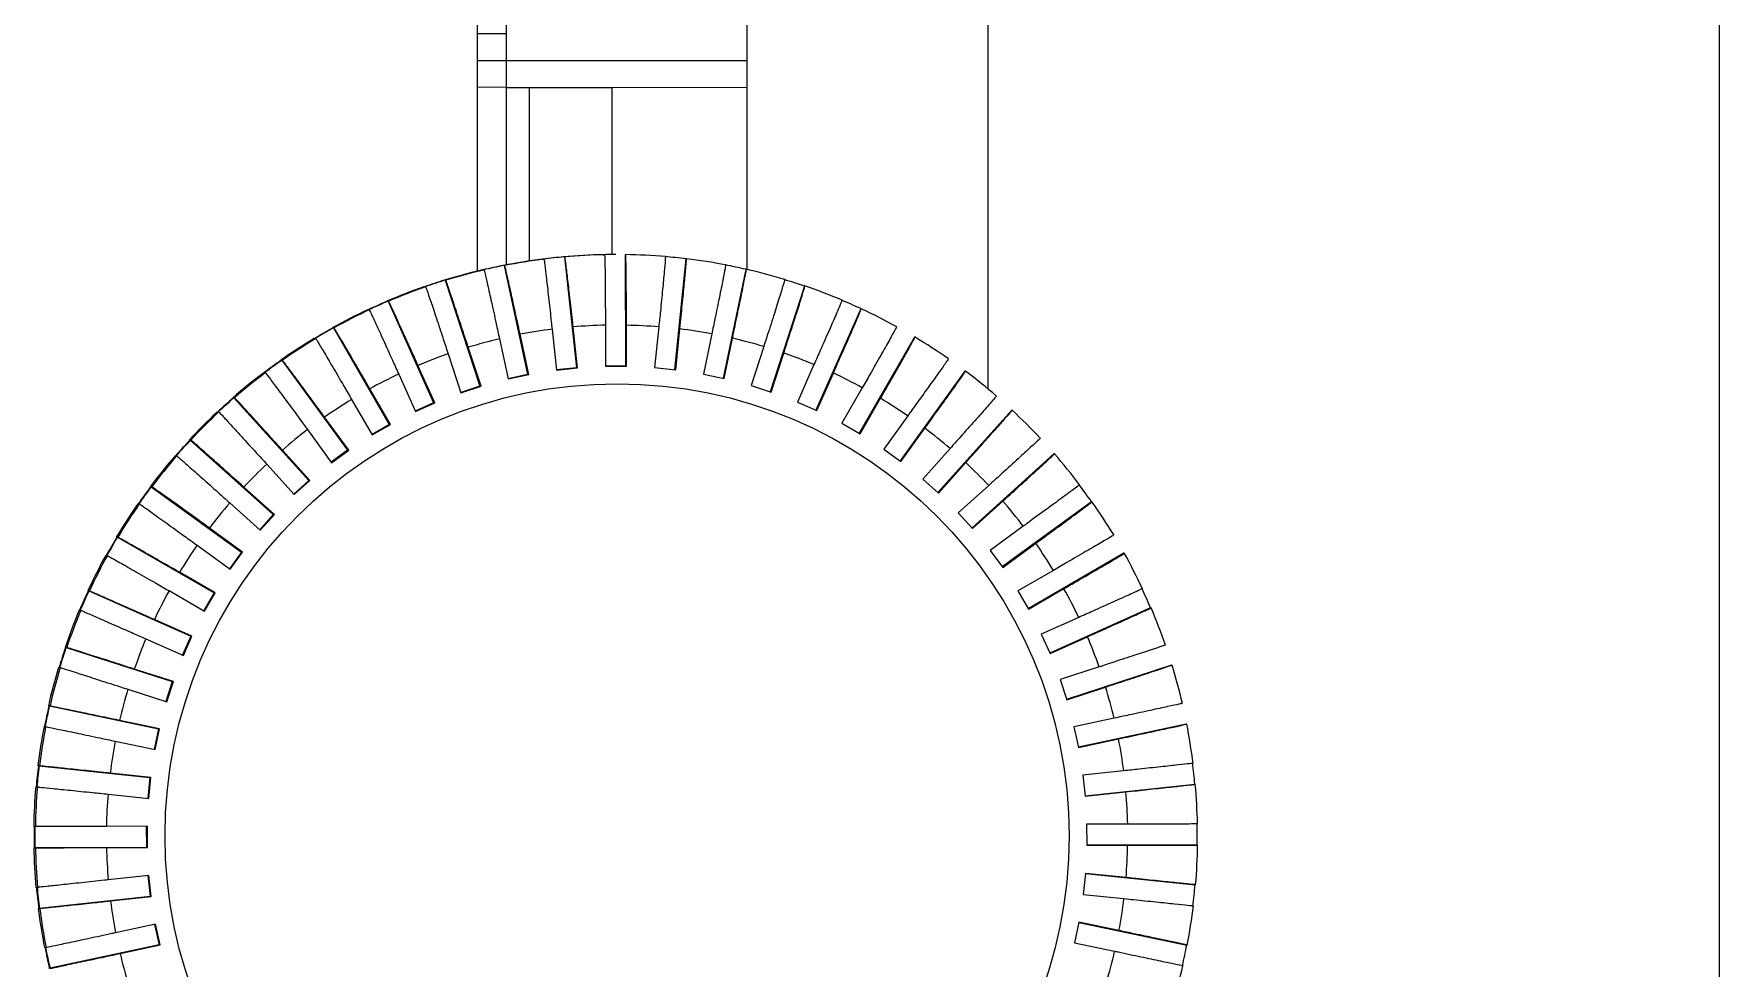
# Model space of a CAD drawing. Extents: x 12.3 to 108.7, y 1.1 to 80.4.
# Drawn here: x 47.214 to 48.65, y 12.275 to 13.071 of the extents above; entities that cross this region are included whole.
import ezdxf

# ---------------------------------------------------------------- set-up
doc = ezdxf.new("R2010")
doc.units = 0
doc.header["$MEASUREMENT"] = 0
doc.layers.add('OBJECT', color=7, linetype='CONTINUOUS')

msp = doc.modelspace()

# ---------------------------------------------------------------- linework, layer by layer
at = {"layer": 'OBJECT'}
for p, q in [((48.6498, 16.4361), (48.6498, 10.7019)), ((48.0268, 14.5073), (48.0268, 12.7688)), ((47.5918, 14.4072), (47.5918, 12.869)), ((47.8218, 12.8704), (47.8218, 14.4058)), ((47.6168, 13.0711), (47.6168, 13.2758)), ((47.6168, 13.0711), (47.5918, 13.071)), ((47.6168, 13.0485), (47.6168, 13.0711)), ((47.5918, 13.0485), (47.6168, 13.0485)), ((47.6168, 13.0258), (47.6168, 13.0485)), ((47.6168, 13.0485), (47.8218, 13.0485)), ((47.5918, 13.026), (47.6168, 13.0258)), ((47.6168, 12.8744), (47.6168, 13.0258)), ((47.6168, 13.0253), (47.7068, 13.0253)), ((47.6361, 13.0253), (47.6361, 12.8776)), ((47.7068, 13.0253), (47.8218, 13.0256)), ((47.7068, 12.8831), (47.7068, 13.0253)), ((47.6474, 12.8792), (47.6478, 12.8792)), ((47.6483, 12.8792), (47.6488, 12.8792)), ((47.6657, 12.8811), (47.6653, 12.8811)), ((47.6662, 12.8811), (47.6764, 12.7867)), ((47.6667, 12.8811), (47.6662, 12.8811)), ((47.6991, 12.883), (47.6995, 12.883)), ((47.7, 12.883), (47.7005, 12.883)), ((47.7101, 12.8831), (47.7096, 12.8831)), ((47.718, 12.883), (47.7182, 12.7881)), ((47.7185, 12.883), (47.718, 12.883)), ((47.7697, 12.8795), (47.76, 12.7851)), ((47.7701, 12.8795), (47.7697, 12.8795)), ((47.5964, 12.87), (47.5968, 12.87)), ((47.5973, 12.87), (47.5978, 12.87)), ((47.6144, 12.8738), (47.614, 12.8738)), ((47.6149, 12.8738), (47.6349, 12.781)), ((47.6154, 12.8738), (47.6149, 12.8738)), ((47.8207, 12.8705), (47.8013, 12.7778)), ((47.8212, 12.8705), (47.8207, 12.8705)), ((47.5466, 12.8556), (47.5471, 12.8556)), ((47.5476, 12.8556), (47.548, 12.8556)), ((47.5642, 12.8612), (47.5637, 12.8612)), ((47.5647, 12.8612), (47.5942, 12.771)), ((47.5651, 12.8612), (47.5647, 12.8612)), ((47.8706, 12.8563), (47.8415, 12.7663)), ((47.871, 12.8563), (47.8706, 12.8563)), ((47.4986, 12.8361), (47.4991, 12.8361)), ((47.4996, 12.8361), (47.5, 12.8361)), ((47.5155, 12.8434), (47.5151, 12.8434)), ((47.516, 12.8434), (47.5548, 12.7568)), ((47.5165, 12.8434), (47.516, 12.8434)), ((47.9186, 12.837), (47.8804, 12.7506)), ((47.9191, 12.837), (47.9186, 12.837)), ((47.469, 12.8206), (47.4685, 12.8206)), ((47.4695, 12.8206), (47.5171, 12.7385)), ((47.4699, 12.8206), (47.4695, 12.8206)), ((47.6773, 12.7867), (47.6736, 12.8214)), ((47.7011, 12.8229), (47.7012, 12.788)), ((47.7192, 12.7881), (47.7191, 12.823)), ((47.7466, 12.8216), (47.743, 12.7869)), ((47.761, 12.785), (47.7645, 12.8198)), ((47.453, 12.8116), (47.4534, 12.8116)), ((47.4539, 12.8116), (47.4544, 12.8116)), ((47.6109, 12.8114), (47.6182, 12.7772)), ((47.6358, 12.781), (47.6285, 12.8152)), ((47.6557, 12.8195), (47.6594, 12.7848)), ((47.7917, 12.8155), (47.7846, 12.7814)), ((47.8022, 12.7777), (47.8094, 12.8118)), ((47.9644, 12.8127), (47.9174, 12.7309)), ((47.9649, 12.8127), (47.9644, 12.8127)), ((47.4251, 12.7931), (47.4246, 12.7931)), ((47.4256, 12.7931), (47.4816, 12.7165)), ((47.426, 12.7931), (47.4256, 12.7931)), ((47.5672, 12.7986), (47.5781, 12.7654)), ((47.5952, 12.771), (47.5843, 12.8042)), ((47.836, 12.8047), (47.8253, 12.7715)), ((47.8424, 12.766), (47.8531, 12.7992)), ((47.4101, 12.7825), (47.4105, 12.7825)), ((47.4111, 12.7825), (47.4115, 12.7825)), ((47.5251, 12.7813), (47.5394, 12.7494)), ((47.5558, 12.7568), (47.5415, 12.7887)), ((47.6182, 12.7772), (47.6358, 12.781)), ((47.6349, 12.781), (47.6182, 12.7774)), ((47.6358, 12.781), (47.6349, 12.781)), ((47.6594, 12.7848), (47.6773, 12.7867)), ((47.6764, 12.7867), (47.6594, 12.7849)), ((47.6773, 12.7867), (47.6764, 12.7867)), ((47.7012, 12.788), (47.7192, 12.7881)), ((47.7182, 12.7881), (47.7012, 12.788)), ((47.7192, 12.7881), (47.7182, 12.7881)), ((47.743, 12.7869), (47.761, 12.785)), ((47.7846, 12.7814), (47.8022, 12.7777)), ((47.8788, 12.7894), (47.8647, 12.7575)), ((47.8812, 12.7502), (47.8953, 12.7821)), ((48.0074, 12.7838), (47.9521, 12.7074)), ((48.0078, 12.7838), (48.0074, 12.7838)), ((47.5181, 12.7385), (47.5006, 12.7687)), ((47.5942, 12.771), (47.578, 12.7657)), ((47.5781, 12.7654), (47.5952, 12.771)), ((47.5952, 12.771), (47.5942, 12.771)), ((47.8253, 12.7715), (47.8424, 12.766)), ((47.9199, 12.7697), (47.9025, 12.7394)), ((47.3705, 12.7491), (47.3709, 12.7491)), ((47.3715, 12.7491), (47.3719, 12.7491)), ((47.3843, 12.7612), (47.3839, 12.7612)), ((47.3848, 12.7612), (47.4485, 12.6908)), ((47.3853, 12.7612), (47.3848, 12.7612)), ((47.485, 12.7597), (47.5025, 12.7295)), ((47.5548, 12.7568), (47.5392, 12.7498)), ((47.5394, 12.7494), (47.5558, 12.7568)), ((47.5558, 12.7568), (47.5548, 12.7568)), ((47.8647, 12.7575), (47.8812, 12.7502)), ((47.9181, 12.7304), (47.9355, 12.7607)), ((48.0472, 12.7506), (47.9842, 12.6804)), ((48.0476, 12.7506), (48.0472, 12.7506)), ((47.4474, 12.734), (47.468, 12.7058)), ((47.4825, 12.7165), (47.4619, 12.7446)), ((47.5171, 12.7385), (47.5023, 12.7299)), ((47.5025, 12.7295), (47.5181, 12.7385)), ((47.5181, 12.7385), (47.5171, 12.7385)), ((47.9025, 12.7394), (47.9181, 12.7304)), ((47.9586, 12.7458), (47.9382, 12.7175)), ((47.9528, 12.7069), (47.9732, 12.7352)), ((47.3471, 12.7251), (47.3466, 12.7251)), ((47.3476, 12.7251), (47.4183, 12.6618)), ((47.348, 12.7251), (47.3476, 12.7251)), ((47.3346, 12.7117), (47.3351, 12.7117)), ((47.3356, 12.7117), (47.336, 12.7117)), ((47.4494, 12.6908), (47.426, 12.7166)), ((47.4816, 12.7165), (47.4677, 12.7063)), ((47.468, 12.7058), (47.4825, 12.7165)), ((47.4825, 12.7165), (47.4816, 12.7165)), ((47.9382, 12.7175), (47.9528, 12.7069)), ((47.9947, 12.7179), (47.9714, 12.6919)), ((47.9848, 12.6799), (48.0081, 12.7059)), ((48.0832, 12.7134), (48.0133, 12.6502)), ((48.0836, 12.7134), (48.0832, 12.7134)), ((47.4127, 12.7046), (47.4361, 12.6787)), ((47.4485, 12.6908), (47.4357, 12.6792)), ((47.4361, 12.6787), (47.4494, 12.6908)), ((47.4494, 12.6908), (47.4485, 12.6908)), ((47.9714, 12.6919), (47.9848, 12.6799)), ((47.3138, 12.6854), (47.3134, 12.6854)), ((47.3144, 12.6854), (47.3913, 12.6297)), ((47.3148, 12.6854), (47.3144, 12.6854)), ((47.4192, 12.6618), (47.3933, 12.6851)), ((48.0276, 12.6865), (48.0017, 12.6631)), ((47.3029, 12.6708), (47.3033, 12.6708)), ((47.3038, 12.6708), (47.3043, 12.6708)), ((47.3812, 12.6716), (47.4072, 12.6483)), ((48.0017, 12.6631), (48.0138, 12.6497)), ((48.0138, 12.6497), (48.0397, 12.6731)), ((48.1152, 12.6726), (48.0391, 12.6171)), ((48.1156, 12.6726), (48.1152, 12.6726)), ((47.3922, 12.6297), (47.364, 12.6502)), ((47.4183, 12.6618), (47.4067, 12.6488)), ((47.4072, 12.6483), (47.4192, 12.6618)), ((47.4192, 12.6618), (47.4183, 12.6618)), ((48.057, 12.6518), (48.0288, 12.6312)), ((47.2849, 12.6424), (47.2845, 12.6424)), ((47.2855, 12.6424), (47.3678, 12.5951)), ((47.2859, 12.6424), (47.2855, 12.6424)), ((47.3534, 12.6356), (47.3817, 12.6152)), ((48.0395, 12.6166), (48.0676, 12.6372)), ((47.2755, 12.6268), (47.276, 12.6268)), ((47.2765, 12.6268), (47.2769, 12.6268)), ((47.3913, 12.6297), (47.3811, 12.6156)), ((47.3817, 12.6152), (47.3922, 12.6297)), ((47.3922, 12.6297), (47.3913, 12.6297)), ((48.0288, 12.6312), (48.0395, 12.6166)), ((48.1427, 12.6287), (48.0613, 12.5815)), ((48.1431, 12.6287), (48.1427, 12.6287)), ((47.3687, 12.5951), (47.3385, 12.6125)), ((48.0827, 12.6141), (48.0525, 12.5966)), ((47.2607, 12.5966), (47.2602, 12.5966)), ((47.2612, 12.5966), (47.348, 12.5582)), ((47.2616, 12.5966), (47.2612, 12.5966)), ((47.3295, 12.5969), (47.3598, 12.5795)), ((47.3678, 12.5951), (47.359, 12.5799)), ((47.3598, 12.5795), (47.3687, 12.5951)), ((47.3687, 12.5951), (47.3678, 12.5951)), ((48.0525, 12.5966), (48.0615, 12.5811)), ((48.0615, 12.5811), (48.0917, 12.5986)), ((47.253, 12.5801), (47.2534, 12.5801)), ((47.2539, 12.5801), (47.2544, 12.5801)), ((48.1655, 12.5822), (48.0796, 12.5437)), ((48.1659, 12.5822), (48.1655, 12.5822)), ((47.349, 12.5582), (47.317, 12.5723)), ((48.1043, 12.5741), (48.0724, 12.5598)), ((47.2413, 12.5485), (47.2409, 12.5485)), ((47.2419, 12.5485), (47.3322, 12.5194)), ((47.2423, 12.5485), (47.2419, 12.5485)), ((47.3098, 12.5558), (47.3417, 12.5417)), ((47.348, 12.5582), (47.3409, 12.5421)), ((47.3417, 12.5417), (47.349, 12.5582)), ((47.349, 12.5582), (47.348, 12.5582)), ((48.0724, 12.5598), (48.0798, 12.5434)), ((48.0798, 12.5434), (48.1117, 12.5576)), ((48.1833, 12.5335), (48.0939, 12.5043)), ((48.1837, 12.5335), (48.1833, 12.5335)), ((47.2354, 12.5314), (47.2358, 12.5314)), ((47.2363, 12.5314), (47.2368, 12.5314)), ((47.3332, 12.5194), (47.2999, 12.5301)), ((47.3322, 12.5194), (47.3268, 12.5025)), ((47.3276, 12.5023), (47.3332, 12.5194)), ((47.3332, 12.5194), (47.3322, 12.5194)), ((48.1216, 12.5319), (48.0884, 12.5211)), ((48.0884, 12.5211), (48.094, 12.504)), ((47.2944, 12.513), (47.3276, 12.5023)), ((48.094, 12.504), (48.1272, 12.5148)), ((47.2271, 12.4987), (47.2267, 12.4987)), ((47.2277, 12.4987), (47.3205, 12.4792)), ((47.2281, 12.4987), (47.2277, 12.4987)), ((47.223, 12.4811), (47.2234, 12.4811)), ((47.224, 12.4811), (47.2244, 12.4811)), ((47.3215, 12.4792), (47.2873, 12.4863)), ((47.3205, 12.4792), (47.3169, 12.4617)), ((47.3178, 12.4615), (47.3215, 12.4792)), ((47.3215, 12.4792), (47.3205, 12.4792)), ((48.1344, 12.4882), (48.1002, 12.4809)), ((48.1002, 12.4809), (48.104, 12.4633)), ((48.1959, 12.4832), (48.104, 12.4635)), ((48.1963, 12.4832), (48.1959, 12.4832)), ((47.2836, 12.4687), (47.3178, 12.4615)), ((48.104, 12.4633), (48.1382, 12.4706)), ((47.2182, 12.4476), (47.2178, 12.4476)), ((47.2187, 12.4476), (47.3132, 12.4379)), ((47.2192, 12.4476), (47.2187, 12.4476)), ((47.3141, 12.4379), (47.2794, 12.4415)), ((47.3132, 12.4379), (47.3113, 12.4201)), ((47.3123, 12.42), (47.3141, 12.4379)), ((47.3141, 12.4379), (47.3132, 12.4379)), ((48.1425, 12.4434), (48.1078, 12.4397)), ((48.1078, 12.4397), (48.1097, 12.4218)), ((47.2159, 12.4297), (47.2164, 12.4297)), ((47.2169, 12.4297), (47.2173, 12.4297)), ((47.2776, 12.4236), (47.3123, 12.42)), ((48.2032, 12.4319), (48.1097, 12.4219)), ((48.1097, 12.4218), (48.1444, 12.4255)), ((48.2036, 12.4319), (48.2032, 12.4319)), ((47.2147, 12.396), (47.2142, 12.396)), ((47.2156, 12.396), (47.2152, 12.396)), ((47.3111, 12.3962), (47.2762, 12.3961)), ((47.3101, 12.3962), (47.3102, 12.3782)), ((47.3111, 12.3782), (47.3111, 12.3962)), ((48.146, 12.398), (48.111, 12.398)), ((48.111, 12.398), (48.1111, 12.38)), ((47.2143, 12.378), (47.2147, 12.378)), ((47.3102, 12.3782), (47.2152, 12.378)), ((47.2152, 12.378), (47.2157, 12.378)), ((47.2762, 12.3781), (47.3111, 12.3782)), ((47.3111, 12.3782), (47.3102, 12.3782)), ((48.205, 12.3802), (48.1111, 12.38)), ((48.1111, 12.38), (48.146, 12.38)), ((48.2055, 12.3802), (48.205, 12.3802)), ((47.3124, 12.3543), (47.2777, 12.3506)), ((47.3115, 12.3542), (47.3134, 12.3364)), ((47.3143, 12.3364), (47.3124, 12.3543)), ((48.1099, 12.3561), (48.108, 12.3382)), ((48.1446, 12.3525), (48.1099, 12.3561)), ((48.1099, 12.356), (48.2033, 12.3464)), ((48.2033, 12.3464), (48.2038, 12.3464)), ((47.2166, 12.3442), (47.2161, 12.3442)), ((47.2175, 12.3442), (47.2171, 12.3442)), ((47.3134, 12.3364), (47.219, 12.3263)), ((47.2796, 12.3327), (47.3143, 12.3364)), ((47.3143, 12.3364), (47.3134, 12.3364)), ((48.108, 12.3382), (48.1428, 12.3346)), ((47.2181, 12.3263), (47.2185, 12.3263)), ((47.219, 12.3263), (47.2194, 12.3263)), ((47.3181, 12.3128), (47.284, 12.3055)), ((47.3172, 12.3126), (47.321, 12.2952)), ((47.3219, 12.2952), (47.3181, 12.3128)), ((48.1044, 12.3146), (48.1007, 12.297)), ((48.1043, 12.3144), (48.1963, 12.2951)), ((48.1385, 12.3074), (48.1044, 12.3146)), ((47.2239, 12.2929), (47.2234, 12.2929)), ((47.2248, 12.2929), (47.2244, 12.2929)), ((47.321, 12.2952), (47.2282, 12.2753)), ((47.2878, 12.2879), (47.3219, 12.2952)), ((47.3219, 12.2952), (47.321, 12.2952)), ((48.1007, 12.297), (48.1348, 12.2898)), ((48.1963, 12.2951), (48.1967, 12.2951)), ((47.2272, 12.2753), (47.2276, 12.2753)), ((47.2282, 12.2753), (47.2286, 12.2753))]:
    msp.add_line(p, q, dxfattribs=at)
msp.add_circle((47.7111, 12.3881), 0.385, dxfattribs=at)
for centre, radius, start, end in [((47.7091, 12.3882), 0.4948, 97.1699, 101.0874), ((47.7105, 12.3882), 0.4948, 97.1699, 101.0874), ((47.7096, 12.3882), 0.4949, 95.0866, 97.1705), ((47.7101, 12.3882), 0.4949, 95.0866, 97.1705), ((47.7092, 12.3882), 0.4949, 91.1695, 95.0867), ((47.7106, 12.3882), 0.4949, 91.1695, 95.0867), ((47.7096, 12.3884), 0.4947, 90.0001, 91.1706), ((47.7101, 12.3884), 0.4947, 90.0001, 91.1706), ((47.7106, 12.3884), 0.4947, 85.1687, 89.0875), ((47.7102, 12.389), 0.4941, 83.084, 85.1715), ((47.7106, 12.3883), 0.4948, 79.169, 83.0868), ((47.7092, 12.3881), 0.495, 103.1707, 107.0869), ((47.7106, 12.3881), 0.495, 103.1707, 107.0869), ((47.7096, 12.3882), 0.4949, 101.086, 103.1701), ((47.7101, 12.3882), 0.4949, 101.086, 103.1701), ((47.7102, 12.3885), 0.4946, 77.0851, 79.1705), ((47.7106, 12.3882), 0.4949, 73.1692, 77.0864), ((47.7092, 12.3879), 0.4952, 109.1714, 113.0863), ((47.7106, 12.3879), 0.4952, 109.1714, 113.0863), ((47.7094, 12.3886), 0.4945, 107.0858, 109.1716), ((47.71, 12.3886), 0.4945, 107.0858, 109.1716), ((47.7101, 12.3879), 0.4951, 71.0852, 73.1681), ((47.7106, 12.3881), 0.495, 67.1694, 71.0858), ((47.7093, 12.3879), 0.4952, 115.1716, 119.0866), ((47.7107, 12.3879), 0.4952, 115.1716, 119.0866), ((47.71, 12.3873), 0.4959, 113.0887, 115.1685), ((47.7105, 12.3872), 0.4959, 113.0887, 115.1684), ((47.7102, 12.3883), 0.4948, 65.0848, 67.1694), ((47.7106, 12.3882), 0.4948, 61.1685, 65.0862), ((47.7095, 12.3883), 0.4948, 119.0869, 121.1714), ((47.71, 12.3883), 0.4948, 119.0869, 121.1714), ((47.7111, 12.3881), 0.435, 91.3133, 94.9423), ((47.7111, 12.3879), 0.4351, 85.3137, 88.9414), ((47.711, 12.3877), 0.4354, 79.3146, 82.9405), ((47.7092, 12.3881), 0.495, 121.1712, 125.0875), ((47.7106, 12.3881), 0.495, 121.1712, 125.0875), ((47.7111, 12.3881), 0.4349, 103.314, 106.9433), ((47.7111, 12.3881), 0.435, 97.3142, 100.9434), ((47.7112, 12.3884), 0.4347, 73.3113, 76.943), ((47.7105, 12.388), 0.4951, 55.1693, 59.0848), ((47.7095, 12.3882), 0.4949, 125.0864, 127.1704), ((47.7101, 12.3882), 0.4949, 125.0864, 127.1705), ((47.7111, 12.388), 0.4351, 109.3147, 112.943), ((47.7111, 12.3881), 0.435, 67.3134, 70.9425), ((47.7093, 12.3879), 0.4952, 127.1719, 131.0868), ((47.7107, 12.3879), 0.4952, 127.1719, 131.0869), ((47.711, 12.3882), 0.4349, 115.3139, 118.9439), ((47.7111, 12.3881), 0.435, 61.3128, 64.9416), ((47.7106, 12.3881), 0.4949, 49.1685, 53.0854), ((47.7092, 12.3881), 0.495, 133.171, 137.0872), ((47.7106, 12.3881), 0.495, 133.171, 137.0872), ((47.7092, 12.3885), 0.4944, 131.0864, 133.1726), ((47.7097, 12.3885), 0.4944, 131.0864, 133.1726), ((47.7111, 12.3881), 0.4349, 121.3143, 124.9438), ((47.7109, 12.3879), 0.4352, 55.3136, 58.9405), ((47.7104, 12.388), 0.4951, 43.1692, 47.0846), ((47.711, 12.3882), 0.4348, 127.314, 130.9445), ((47.711, 12.388), 0.4351, 49.3125, 52.941), ((47.7094, 12.3882), 0.4947, 137.0867, 139.1714), ((47.7099, 12.3882), 0.4947, 137.0867, 139.1714), ((47.7092, 12.388), 0.495, 139.1713, 143.0874), ((47.7106, 12.3881), 0.495, 139.1711, 143.0876), ((47.711, 12.388), 0.4351, 43.3132, 46.941), ((47.7103, 12.3879), 0.4953, 37.1699, 41.0842), ((47.7111, 12.3881), 0.435, 133.3151, 136.9441), ((47.7097, 12.388), 0.4951, 143.0873, 145.1706), ((47.7102, 12.388), 0.4951, 143.0873, 145.1706), ((47.7094, 12.3875), 0.4959, 35.0873, 37.167), ((47.7093, 12.388), 0.4951, 145.1713, 149.087), ((47.7106, 12.388), 0.4951, 145.1712, 149.0871), ((47.7111, 12.3881), 0.435, 139.3146, 142.9436), ((47.711, 12.388), 0.4351, 37.3131, 40.9411), ((47.7105, 12.3881), 0.495, 31.1687, 35.0851), ((47.7094, 12.3882), 0.4947, 149.0868, 151.1717), ((47.7099, 12.3882), 0.4947, 149.0868, 151.1717), ((47.711, 12.3881), 0.4349, 145.3142, 148.9439), ((47.711, 12.388), 0.4351, 31.3128, 34.9411), ((47.7092, 12.3881), 0.495, 151.1709, 155.0869), ((47.7106, 12.3881), 0.495, 151.1708, 155.087), ((47.7105, 12.3881), 0.495, 25.1691, 29.0856), ((47.7098, 12.388), 0.4953, 155.0878, 157.1703), ((47.7104, 12.388), 0.4953, 155.0878, 157.1703), ((47.7112, 12.388), 0.4351, 151.3153, 154.943), ((47.7111, 12.3881), 0.4349, 25.3123, 28.9421), ((47.7097, 12.3879), 0.4955, 23.0865, 25.1681), ((47.7092, 12.3881), 0.495, 157.1707, 161.0871), ((47.7106, 12.3881), 0.495, 157.1707, 161.0871), ((47.7105, 12.388), 0.4951, 19.1694, 23.0853), ((47.7097, 12.388), 0.4951, 161.0872, 163.1704), ((47.7102, 12.388), 0.4951, 161.0872, 163.1704), ((47.7111, 12.3881), 0.435, 157.3145, 160.943), ((47.7111, 12.3881), 0.435, 19.313, 22.9418), ((47.7106, 12.3881), 0.495, 13.1694, 17.086), ((47.7092, 12.3881), 0.495, 163.1705, 167.0867), ((47.7106, 12.3881), 0.495, 163.1705, 167.0867), ((47.7112, 12.388), 0.4351, 163.3148, 166.9427), ((47.711, 12.3881), 0.435, 13.3133, 16.9419), ((47.7095, 12.3881), 0.4949, 167.0865, 169.1707), ((47.71, 12.3881), 0.4949, 167.0865, 169.1707), ((47.7092, 12.3881), 0.495, 169.1702, 173.0866), ((47.7106, 12.3881), 0.495, 169.1702, 173.0866), ((47.7105, 12.3881), 0.495, 7.1697, 11.0858), ((47.7112, 12.3881), 0.4351, 169.3143, 172.9427), ((47.711, 12.3881), 0.4351, 7.3136, 10.942), ((47.7097, 12.3881), 0.4951, 173.0868, 175.1699), ((47.7102, 12.3881), 0.495, 173.0866, 175.1701), ((47.71, 12.3881), 0.4951, 5.0862, 7.1695), ((47.7092, 12.3881), 0.495, 175.1702, 179.0864), ((47.7106, 12.3881), 0.495, 175.1702, 179.0864), ((47.7111, 12.3881), 0.435, 175.3139, 178.9427), ((47.7111, 12.3881), 0.435, 1.3136, 4.9425), ((47.7105, 12.3881), 0.495, 1.1699, 5.0861), ((47.7096, 12.3881), 0.495, 179.0864, 181.1699), ((47.7101, 12.3881), 0.4949, 179.0862, 181.1701), ((47.71, 12.3881), 0.4951, 359.0865, 1.1698), ((47.7092, 12.3881), 0.495, 181.1698, 185.0862), ((47.7106, 12.3881), 0.495, 181.1698, 185.0862), ((47.7112, 12.3881), 0.4351, 181.3138, 184.9422), ((47.711, 12.3881), 0.435, 355.3138, 358.9426), ((47.7106, 12.3881), 0.495, 355.1699, 359.0865), ((47.7101, 12.3881), 0.495, 353.0867, 355.1701), ((47.7095, 12.3881), 0.4949, 185.0859, 187.1698), ((47.7101, 12.3881), 0.4949, 185.0859, 187.1698), ((47.7111, 12.3881), 0.435, 187.3132, 190.9423), ((47.711, 12.3881), 0.4351, 349.3142, 352.9427), ((47.7092, 12.3881), 0.495, 187.1696, 191.0859), ((47.7106, 12.3881), 0.495, 187.1696, 191.0859), ((47.7105, 12.3881), 0.495, 349.1704, 353.0865), ((47.7097, 12.3881), 0.4951, 191.086, 193.1693), ((47.7102, 12.3881), 0.4951, 191.086, 193.1693), ((47.7111, 12.3881), 0.435, 343.3142, 346.9433), ((47.7101, 12.3881), 0.495, 347.0868, 349.1704), ((47.7111, 12.3881), 0.435, 193.3133, 196.9419), ((47.7105, 12.3881), 0.495, 343.1705, 347.0867)]:
    msp.add_arc(centre, radius, start, end, dxfattribs=at)
for points, knots in [([(47.6488, 12.8792), (47.6489, 12.8785), (47.6492, 12.8772), (47.6504, 12.8669), (47.6522, 12.8518), (47.654, 12.835), (47.6552, 12.8239), (47.6557, 12.8195)], [0, 0, 0, 0, 0.214566, 0.429209, 0.643869, 0.858564, 1, 1, 1, 1]), ([(47.6736, 12.8214), (47.6735, 12.8225), (47.6727, 12.8303), (47.6711, 12.8447), (47.6691, 12.862), (47.6676, 12.8746), (47.6669, 12.8804), (47.6667, 12.8809), (47.6667, 12.8811)], [0, 0, 0, 0, 0.034474, 0.249207, 0.463923, 0.678606, 0.89325, 1, 1, 1, 1]), ([(47.7005, 12.883), (47.7005, 12.8823), (47.7006, 12.881), (47.7008, 12.8706), (47.701, 12.8554), (47.7011, 12.8385), (47.7011, 12.8274), (47.7011, 12.8229)], [0, 0, 0, 0, 0.214563, 0.429207, 0.643866, 0.85856, 1, 1, 1, 1]), ([(47.7191, 12.823), (47.7191, 12.8241), (47.7191, 12.8319), (47.719, 12.8463), (47.7189, 12.8637), (47.7187, 12.8765), (47.7186, 12.8823), (47.7185, 12.8828), (47.7185, 12.883)], [0, 0, 0, 0, 0.034464, 0.249199, 0.463916, 0.6786, 0.893242, 1, 1, 1, 1]), ([(47.7522, 12.8813), (47.7522, 12.8806), (47.7522, 12.8793), (47.7513, 12.869), (47.7499, 12.8539), (47.7482, 12.8371), (47.7471, 12.826), (47.7466, 12.8216)], [0, 0, 0, 0, 0.214565, 0.429209, 0.643867, 0.858561, 1, 1, 1, 1]), ([(47.7645, 12.8198), (47.7646, 12.8208), (47.7654, 12.8286), (47.7669, 12.843), (47.7686, 12.8603), (47.7697, 12.873), (47.7702, 12.8788), (47.7702, 12.8793), (47.7701, 12.8795)], [0, 0, 0, 0, 0.034454, 0.249186, 0.463905, 0.678587, 0.893232, 1, 1, 1, 1]), ([(47.5978, 12.87), (47.598, 12.8694), (47.5984, 12.8681), (47.6007, 12.858), (47.604, 12.8431), (47.6076, 12.8266), (47.61, 12.8157), (47.6109, 12.8114)], [0, 0, 0, 0, 0.214561, 0.429207, 0.643867, 0.858564, 1, 1, 1, 1]), ([(47.6285, 12.8152), (47.6283, 12.8162), (47.6266, 12.8238), (47.6236, 12.838), (47.6198, 12.855), (47.617, 12.8674), (47.6156, 12.8732), (47.6154, 12.8737), (47.6154, 12.8738)], [0, 0, 0, 0, 0.03448, 0.249213, 0.463931, 0.678615, 0.893258, 1, 1, 1, 1]), ([(47.8036, 12.8742), (47.8035, 12.8736), (47.8033, 12.8723), (47.8014, 12.8622), (47.7983, 12.8473), (47.7949, 12.8308), (47.7927, 12.8199), (47.7917, 12.8155)], [0, 0, 0, 0, 0.214564, 0.429209, 0.643867, 0.858563, 1, 1, 1, 1]), ([(47.8094, 12.8118), (47.8096, 12.8129), (47.8112, 12.8205), (47.8141, 12.8347), (47.8176, 12.8517), (47.8201, 12.8642), (47.8212, 12.8699), (47.8212, 12.8704), (47.8212, 12.8705)], [0, 0, 0, 0, 0.034454, 0.249187, 0.463906, 0.678588, 0.893231, 1, 1, 1, 1]), ([(47.548, 12.8556), (47.5483, 12.855), (47.5488, 12.8537), (47.5522, 12.8439), (47.557, 12.8294), (47.5624, 12.8134), (47.5658, 12.8028), (47.5672, 12.7986)], [0, 0, 0, 0, 0.214564, 0.429208, 0.643868, 0.858562, 1, 1, 1, 1]), ([(47.5843, 12.8042), (47.584, 12.8052), (47.5816, 12.8126), (47.577, 12.8264), (47.5715, 12.8429), (47.5674, 12.855), (47.5655, 12.8606), (47.5652, 12.8611), (47.5651, 12.8612)], [0, 0, 0, 0, 0.034485, 0.249217, 0.463933, 0.678617, 0.893263, 1, 1, 1, 1]), ([(47.8539, 12.8619), (47.8537, 12.8612), (47.8534, 12.86), (47.8504, 12.8501), (47.8459, 12.8356), (47.8408, 12.8196), (47.8373, 12.809), (47.836, 12.8047)], [0, 0, 0, 0, 0.214561, 0.429208, 0.643867, 0.85856, 1, 1, 1, 1]), ([(47.8531, 12.7992), (47.8534, 12.8002), (47.8558, 12.8077), (47.8602, 12.8214), (47.8655, 12.838), (47.8693, 12.8501), (47.8709, 12.8557), (47.871, 12.8562), (47.871, 12.8563)], [0, 0, 0, 0, 0.034467, 0.249199, 0.463918, 0.6786, 0.893242, 1, 1, 1, 1]), ([(47.5, 12.8361), (47.5004, 12.8355), (47.501, 12.8342), (47.5054, 12.8248), (47.5118, 12.8109), (47.5187, 12.7955), (47.5233, 12.7853), (47.5251, 12.7813)], [0, 0, 0, 0, 0.214563, 0.42921, 0.643867, 0.858563, 1, 1, 1, 1]), ([(47.5415, 12.7887), (47.5411, 12.7896), (47.5379, 12.7968), (47.532, 12.81), (47.5247, 12.8258), (47.5194, 12.8375), (47.5169, 12.8428), (47.5166, 12.8433), (47.5165, 12.8434)], [0, 0, 0, 0, 0.034486, 0.249221, 0.463939, 0.67862, 0.893264, 1, 1, 1, 1]), ([(47.9026, 12.8443), (47.9024, 12.8437), (47.902, 12.8425), (47.898, 12.833), (47.8919, 12.8191), (47.8851, 12.8037), (47.8806, 12.7935), (47.8788, 12.7894)], [0, 0, 0, 0, 0.214562, 0.429209, 0.643869, 0.858562, 1, 1, 1, 1]), ([(47.8953, 12.7821), (47.8957, 12.7831), (47.8989, 12.7902), (47.9047, 12.8035), (47.9117, 12.8194), (47.9167, 12.831), (47.9189, 12.8364), (47.919, 12.8368), (47.9191, 12.837)], [0, 0, 0, 0, 0.034475, 0.249206, 0.463925, 0.678606, 0.893253, 1, 1, 1, 1]), ([(47.5006, 12.7687), (47.5, 12.7697), (47.4961, 12.7764), (47.4888, 12.7889), (47.48, 12.804), (47.4735, 12.815), (47.4704, 12.8201), (47.47, 12.8205), (47.4699, 12.8206)], [0, 0, 0, 0, 0.0344902, 0.2492228, 0.4639393, 0.6786228, 0.8932666, 1, 1, 1, 1]), ([(47.9492, 12.8217), (47.949, 12.8211), (47.9484, 12.82), (47.9434, 12.811), (47.936, 12.7978), (47.9276, 12.7832), (47.9221, 12.7735), (47.9199, 12.7697)], [0, 0, 0, 0, 0.2145631, 0.4292081, 0.6438666, 0.8585632, 1, 1, 1, 1]), ([(47.4544, 12.8116), (47.4548, 12.811), (47.4555, 12.8099), (47.4609, 12.8009), (47.4686, 12.7878), (47.4772, 12.7732), (47.4828, 12.7635), (47.485, 12.7597)], [0, 0, 0, 0, 0.214564, 0.429208, 0.643869, 0.858562, 1, 1, 1, 1]), ([(47.9355, 12.7607), (47.936, 12.7616), (47.9399, 12.7684), (47.9471, 12.7809), (47.9557, 12.796), (47.9619, 12.8071), (47.9646, 12.8122), (47.9648, 12.8126), (47.9649, 12.8127)], [0, 0, 0, 0, 0.034478, 0.249214, 0.463929, 0.678612, 0.893257, 1, 1, 1, 1]), ([(47.4619, 12.7446), (47.4596, 12.7479), (47.4532, 12.7566), (47.4434, 12.77), (47.434, 12.7826), (47.4278, 12.7909), (47.4261, 12.7931), (47.426, 12.7931), (47.426, 12.7931)], [0, 0, 0, 0, 0.128909, 0.343659, 0.558382, 0.773065, 0.987715, 1, 1, 1, 1]), ([(47.9933, 12.7944), (47.9929, 12.7938), (47.9923, 12.7928), (47.9864, 12.7844), (47.9776, 12.7721), (47.9677, 12.7584), (47.9612, 12.7493), (47.9586, 12.7458)], [0, 0, 0, 0, 0.214561, 0.429208, 0.643868, 0.858563, 1, 1, 1, 1]), ([(47.4115, 12.7825), (47.4116, 12.7824), (47.4119, 12.7821), (47.4152, 12.7777), (47.4227, 12.7677), (47.4329, 12.7538), (47.4417, 12.7419), (47.4465, 12.7352), (47.4474, 12.734)], [0, 0, 0, 0, 0.093449, 0.308047, 0.522651, 0.737282, 0.951952, 1, 1, 1, 1]), ([(47.9732, 12.7352), (47.9738, 12.7361), (47.9784, 12.7424), (47.9869, 12.7541), (47.997, 12.7682), (48.0043, 12.7785), (48.0076, 12.7833), (48.0078, 12.7837), (48.0078, 12.7838)], [0, 0, 0, 0, 0.0344838, 0.2492181, 0.4639364, 0.6786173, 0.8932635, 1, 1, 1, 1]), ([(48.0342, 12.7626), (48.0338, 12.7621), (48.033, 12.7611), (48.0263, 12.7534), (48.0162, 12.7421), (48.005, 12.7295), (47.9976, 12.7212), (47.9947, 12.7179)], [0, 0, 0, 0, 0.214563, 0.429208, 0.643866, 0.858562, 1, 1, 1, 1]), ([(47.3719, 12.7491), (47.3724, 12.7486), (47.3734, 12.7476), (47.3805, 12.7399), (47.3908, 12.7286), (47.4022, 12.7161), (47.4097, 12.7079), (47.4127, 12.7046)], [0, 0, 0, 0, 0.214564, 0.429211, 0.643871, 0.858563, 1, 1, 1, 1]), ([(47.426, 12.7166), (47.4253, 12.7174), (47.4201, 12.7232), (47.4103, 12.734), (47.3986, 12.7469), (47.3899, 12.7563), (47.3858, 12.7607), (47.3854, 12.761), (47.3853, 12.7612)], [0, 0, 0, 0, 0.03449, 0.249223, 0.463939, 0.678621, 0.893266, 1, 1, 1, 1]), ([(48.0081, 12.7059), (48.0088, 12.7067), (48.014, 12.7125), (48.0236, 12.7233), (48.0351, 12.7362), (48.0435, 12.7457), (48.0473, 12.7501), (48.0475, 12.7505), (48.0476, 12.7506)], [0, 0, 0, 0, 0.034487, 0.249221, 0.463936, 0.678619, 0.893264, 1, 1, 1, 1]), ([(47.3933, 12.6851), (47.3924, 12.6858), (47.3866, 12.691), (47.3758, 12.7006), (47.3628, 12.7122), (47.3532, 12.7208), (47.3487, 12.7247), (47.3482, 12.725), (47.348, 12.7251)], [0, 0, 0, 0, 0.03449, 0.249221, 0.463939, 0.678622, 0.893267, 1, 1, 1, 1]), ([(48.0716, 12.7267), (48.0711, 12.7263), (48.0703, 12.7254), (48.0628, 12.7185), (48.0516, 12.7082), (48.0391, 12.6969), (48.0309, 12.6894), (48.0276, 12.6865)], [0, 0, 0, 0, 0.214565, 0.429207, 0.643869, 0.858564, 1, 1, 1, 1]), ([(47.336, 12.7117), (47.3366, 12.7113), (47.3377, 12.7104), (47.3455, 12.7035), (47.357, 12.6933), (47.3696, 12.6821), (47.3779, 12.6746), (47.3812, 12.6716)], [0, 0, 0, 0, 0.214563, 0.429208, 0.643867, 0.858563, 1, 1, 1, 1]), ([(48.0397, 12.6731), (48.0405, 12.6738), (48.0462, 12.6791), (48.0569, 12.6888), (48.0697, 12.7005), (48.0791, 12.709), (48.0833, 12.7129), (48.0835, 12.7133), (48.0836, 12.7134)], [0, 0, 0, 0, 0.034489, 0.249221, 0.46394, 0.678623, 0.893266, 1, 1, 1, 1]), ([(47.364, 12.6502), (47.3631, 12.6508), (47.3568, 12.6554), (47.345, 12.6639), (47.3308, 12.6741), (47.3203, 12.6815), (47.3155, 12.685), (47.315, 12.6853), (47.3148, 12.6854)], [0, 0, 0, 0, 0.034484, 0.249218, 0.463937, 0.678619, 0.893264, 1, 1, 1, 1]), ([(48.105, 12.6871), (48.1049, 12.6871), (48.1046, 12.6868), (48.1005, 12.6836), (48.0906, 12.6763), (48.0768, 12.6662), (48.0649, 12.6575), (48.0582, 12.6526), (48.057, 12.6518)], [0, 0, 0, 0, 0.09345, 0.308046, 0.52265, 0.737284, 0.951954, 1, 1, 1, 1]), ([(47.3043, 12.6708), (47.3048, 12.6704), (47.306, 12.6696), (47.3146, 12.6636), (47.327, 12.6546), (47.3408, 12.6447), (47.3498, 12.6382), (47.3534, 12.6356)], [0, 0, 0, 0, 0.214564, 0.429209, 0.643867, 0.858561, 1, 1, 1, 1]), ([(48.0676, 12.6372), (48.0709, 12.6396), (48.0796, 12.6459), (48.093, 12.6557), (48.1054, 12.6649), (48.1136, 12.671), (48.1156, 12.6726), (48.1156, 12.6726), (48.1156, 12.6726)], [0, 0, 0, 0, 0.12891, 0.343659, 0.558381, 0.773068, 0.987714, 1, 1, 1, 1]), ([(47.3385, 12.6125), (47.3375, 12.613), (47.3308, 12.6169), (47.3182, 12.6241), (47.303, 12.6328), (47.2918, 12.6391), (47.2866, 12.642), (47.2861, 12.6423), (47.2859, 12.6424)], [0, 0, 0, 0, 0.03448, 0.249213, 0.463932, 0.678613, 0.89326, 1, 1, 1, 1]), ([(48.1341, 12.6443), (48.1336, 12.6439), (48.1325, 12.6433), (48.1238, 12.6381), (48.1107, 12.6304), (48.0962, 12.622), (48.0865, 12.6164), (48.0827, 12.6141)], [0, 0, 0, 0, 0.214563, 0.429209, 0.643868, 0.858562, 1, 1, 1, 1]), ([(47.2769, 12.6268), (47.2776, 12.6264), (47.2788, 12.6258), (47.288, 12.6206), (47.3013, 12.613), (47.316, 12.6046), (47.3256, 12.5991), (47.3295, 12.5969)], [0, 0, 0, 0, 0.214564, 0.42921, 0.64387, 0.858563, 1, 1, 1, 1]), ([(48.0917, 12.5986), (48.0953, 12.6007), (48.1047, 12.6061), (48.1191, 12.6145), (48.1323, 12.6222), (48.1415, 12.6276), (48.1426, 12.6283), (48.1431, 12.6287)], [0, 0, 0, 0, 0.132824, 0.347596, 0.56235, 0.777064, 1, 1, 1, 1]), ([(47.317, 12.5723), (47.3161, 12.5727), (47.3089, 12.5759), (47.2957, 12.5817), (47.2797, 12.5888), (47.2679, 12.5939), (47.2624, 12.5963), (47.2618, 12.5965), (47.2616, 12.5966)], [0, 0, 0, 0, 0.034474, 0.249207, 0.463924, 0.678605, 0.89325, 1, 1, 1, 1]), ([(48.1585, 12.5986), (48.158, 12.5983), (48.1569, 12.5978), (48.1476, 12.5935), (48.1338, 12.5873), (48.1185, 12.5804), (48.1083, 12.5759), (48.1043, 12.5741)], [0, 0, 0, 0, 0.214564, 0.429208, 0.643867, 0.858563, 1, 1, 1, 1]), ([(47.2544, 12.5801), (47.255, 12.5799), (47.2563, 12.5793), (47.266, 12.5751), (47.28, 12.569), (47.2955, 12.5621), (47.3057, 12.5576), (47.3098, 12.5558)], [0, 0, 0, 0, 0.2145629, 0.4292084, 0.6438692, 0.8585616, 1, 1, 1, 1]), ([(48.1117, 12.5576), (48.1145, 12.5589), (48.1235, 12.5629), (48.1381, 12.5695), (48.1528, 12.5761), (48.1627, 12.5806), (48.1658, 12.5821), (48.1659, 12.5822), (48.1659, 12.5822)], [0, 0, 0, 0, 0.100437, 0.31516, 0.529864, 0.74453, 0.959159, 1, 1, 1, 1]), ([(47.2999, 12.5301), (47.2989, 12.5304), (47.2915, 12.5328), (47.2777, 12.5373), (47.261, 12.5426), (47.2488, 12.5465), (47.2431, 12.5483), (47.2425, 12.5485), (47.2423, 12.5485)], [0, 0, 0, 0, 0.034465, 0.249199, 0.463915, 0.678597, 0.893241, 1, 1, 1, 1]), ([(48.1781, 12.5506), (48.1775, 12.5504), (48.1764, 12.55), (48.1667, 12.5468), (48.1524, 12.542), (48.1364, 12.5368), (48.1258, 12.5333), (48.1216, 12.5319)], [0, 0, 0, 0, 0.214562, 0.429209, 0.643868, 0.858563, 1, 1, 1, 1]), ([(48.1272, 12.5148), (48.1291, 12.5155), (48.1375, 12.5182), (48.1519, 12.5229), (48.1678, 12.5282), (48.1791, 12.5319), (48.1834, 12.5334), (48.1836, 12.5335), (48.1837, 12.5335)], [0, 0, 0, 0, 0.065782, 0.280498, 0.495198, 0.709864, 0.92449, 1, 1, 1, 1]), ([(47.2368, 12.5314), (47.2375, 12.5312), (47.2388, 12.5308), (47.2488, 12.5276), (47.2634, 12.5229), (47.2796, 12.5177), (47.2902, 12.5143), (47.2944, 12.513)], [0, 0, 0, 0, 0.214562, 0.429208, 0.643868, 0.858562, 1, 1, 1, 1]), ([(47.2873, 12.4863), (47.2863, 12.4866), (47.2787, 12.4882), (47.2645, 12.4911), (47.2473, 12.4947), (47.2347, 12.4973), (47.2289, 12.4985), (47.2283, 12.4987), (47.2281, 12.4987)], [0, 0, 0, 0, 0.034454, 0.249188, 0.463904, 0.678586, 0.893232, 1, 1, 1, 1]), ([(48.1925, 12.5008), (48.1919, 12.5007), (48.1908, 12.5004), (48.1808, 12.4983), (48.166, 12.4951), (48.1496, 12.4915), (48.1387, 12.4892), (48.1344, 12.4882)], [0, 0, 0, 0, 0.214565, 0.429209, 0.643869, 0.858563, 1, 1, 1, 1]), ([(47.2244, 12.4811), (47.2251, 12.4809), (47.2265, 12.4807), (47.2368, 12.4785), (47.2518, 12.4754), (47.2684, 12.4719), (47.2793, 12.4696), (47.2836, 12.4687)], [0, 0, 0, 0, 0.214564, 0.429209, 0.643868, 0.858562, 1, 1, 1, 1]), ([(48.1382, 12.4706), (48.139, 12.4708), (48.1464, 12.4724), (48.1604, 12.4754), (48.1774, 12.4791), (48.1899, 12.4818), (48.1957, 12.4831), (48.1961, 12.4832), (48.1963, 12.4832)], [0, 0, 0, 0, 0.027664, 0.2424, 0.457121, 0.671811, 0.886462, 1, 1, 1, 1]), ([(47.2794, 12.4415), (47.2783, 12.4416), (47.2706, 12.4424), (47.2561, 12.4439), (47.2387, 12.4457), (47.2259, 12.447), (47.22, 12.4476), (47.2194, 12.4476), (47.2192, 12.4476)], [0, 0, 0, 0, 0.0344545, 0.2491871, 0.4639034, 0.6785876, 0.8932311, 1, 1, 1, 1]), ([(48.2017, 12.4498), (48.2011, 12.4498), (48.1999, 12.4496), (48.1897, 12.4485), (48.1747, 12.4469), (48.158, 12.4451), (48.1469, 12.4439), (48.1425, 12.4434)], [0, 0, 0, 0, 0.214563, 0.429208, 0.643869, 0.858562, 1, 1, 1, 1]), ([(47.2173, 12.4297), (47.2181, 12.4297), (47.2195, 12.4295), (47.2299, 12.4285), (47.2452, 12.4269), (47.262, 12.4252), (47.2731, 12.4241), (47.2776, 12.4236)], [0, 0, 0, 0, 0.214563, 0.429209, 0.643869, 0.858563, 1, 1, 1, 1]), ([(48.1444, 12.4255), (48.1507, 12.4262), (48.1636, 12.4276), (48.1812, 12.4295), (48.1949, 12.431), (48.2025, 12.4318), (48.2033, 12.4319), (48.2036, 12.4319)], [0, 0, 0, 0, 0.199413, 0.414148, 0.628853, 0.84352, 1, 1, 1, 1]), ([(47.2762, 12.3961), (47.2751, 12.3961), (47.2673, 12.3961), (47.2528, 12.396), (47.2353, 12.396), (47.2224, 12.396), (47.2164, 12.396), (47.2158, 12.396), (47.2156, 12.396)], [0, 0, 0, 0, 0.034466, 0.249199, 0.463917, 0.6786, 0.893243, 1, 1, 1, 1]), ([(48.2054, 12.3982), (48.2048, 12.3982), (48.2036, 12.3982), (48.1934, 12.3981), (48.1783, 12.3981), (48.1615, 12.3981), (48.1504, 12.398), (48.146, 12.398)], [0, 0, 0, 0, 0.214565, 0.429207, 0.643868, 0.858562, 1, 1, 1, 1]), ([(47.2157, 12.378), (47.2164, 12.378), (47.2178, 12.378), (47.2283, 12.378), (47.2437, 12.378), (47.2606, 12.3781), (47.2718, 12.3781), (47.2762, 12.3781)], [0, 0, 0, 0, 0.214565, 0.429209, 0.643868, 0.858563, 1, 1, 1, 1]), ([(48.146, 12.38), (48.1507, 12.38), (48.1621, 12.3801), (48.179, 12.3801), (48.1939, 12.3801), (48.2038, 12.3802), (48.2049, 12.3802), (48.2055, 12.3802)], [0, 0, 0, 0, 0.149186, 0.363936, 0.578658, 0.793341, 1, 1, 1, 1]), ([(47.2777, 12.3506), (47.2766, 12.3505), (47.2689, 12.3496), (47.2545, 12.3481), (47.2371, 12.3462), (47.2243, 12.3449), (47.2183, 12.3443), (47.2177, 12.3442), (47.2175, 12.3442)], [0, 0, 0, 0, 0.034474, 0.249208, 0.463925, 0.678608, 0.893253, 1, 1, 1, 1]), ([(48.2038, 12.3464), (48.2032, 12.3465), (48.202, 12.3466), (48.1919, 12.3476), (48.1768, 12.3492), (48.1601, 12.3509), (48.149, 12.3521), (48.1446, 12.3525)], [0, 0, 0, 0, 0.214563, 0.42921, 0.643869, 0.858563, 1, 1, 1, 1]), ([(47.2194, 12.3263), (47.2202, 12.3264), (47.2216, 12.3265), (47.232, 12.3276), (47.2473, 12.3292), (47.2641, 12.331), (47.2752, 12.3322), (47.2796, 12.3327)], [0, 0, 0, 0, 0.214563, 0.429209, 0.643868, 0.858562, 1, 1, 1, 1]), ([(48.1428, 12.3346), (48.1455, 12.3343), (48.1549, 12.3334), (48.1705, 12.3318), (48.1867, 12.3301), (48.1979, 12.3289), (48.2018, 12.3285), (48.2019, 12.3285), (48.2019, 12.3285)], [0, 0, 0, 0, 0.087185, 0.301907, 0.516608, 0.731271, 0.945897, 1, 1, 1, 1]), ([(47.284, 12.3055), (47.283, 12.3053), (47.2753, 12.3036), (47.2612, 12.3006), (47.244, 12.2969), (47.2315, 12.2943), (47.2256, 12.293), (47.225, 12.2929), (47.2248, 12.2929)], [0, 0, 0, 0, 0.03448, 0.249214, 0.463931, 0.678614, 0.893258, 1, 1, 1, 1]), ([(48.1967, 12.2951), (48.1961, 12.2952), (48.195, 12.2955), (48.185, 12.2976), (48.1702, 12.3007), (48.1538, 12.3042), (48.1429, 12.3065), (48.1385, 12.3074)], [0, 0, 0, 0, 0.214565, 0.429208, 0.643869, 0.858563, 1, 1, 1, 1]), ([(48.1348, 12.2898), (48.1359, 12.2896), (48.1435, 12.288), (48.1576, 12.285), (48.1746, 12.2814), (48.1869, 12.2788), (48.1925, 12.2776), (48.1929, 12.2775), (48.193, 12.2774)], [0, 0, 0, 0, 0.034455, 0.249188, 0.463904, 0.678587, 0.893231, 1, 1, 1, 1]), ([(47.2286, 12.2753), (47.2293, 12.2754), (47.2307, 12.2757), (47.241, 12.2779), (47.256, 12.2811), (47.2725, 12.2846), (47.2835, 12.287), (47.2878, 12.2879)], [0, 0, 0, 0, 0.214564, 0.429208, 0.643869, 0.858562, 1, 1, 1, 1])]:
    msp.add_open_spline(points, degree=3, knots=knots, dxfattribs=at)

doc.saveas('drawing.dxf')
